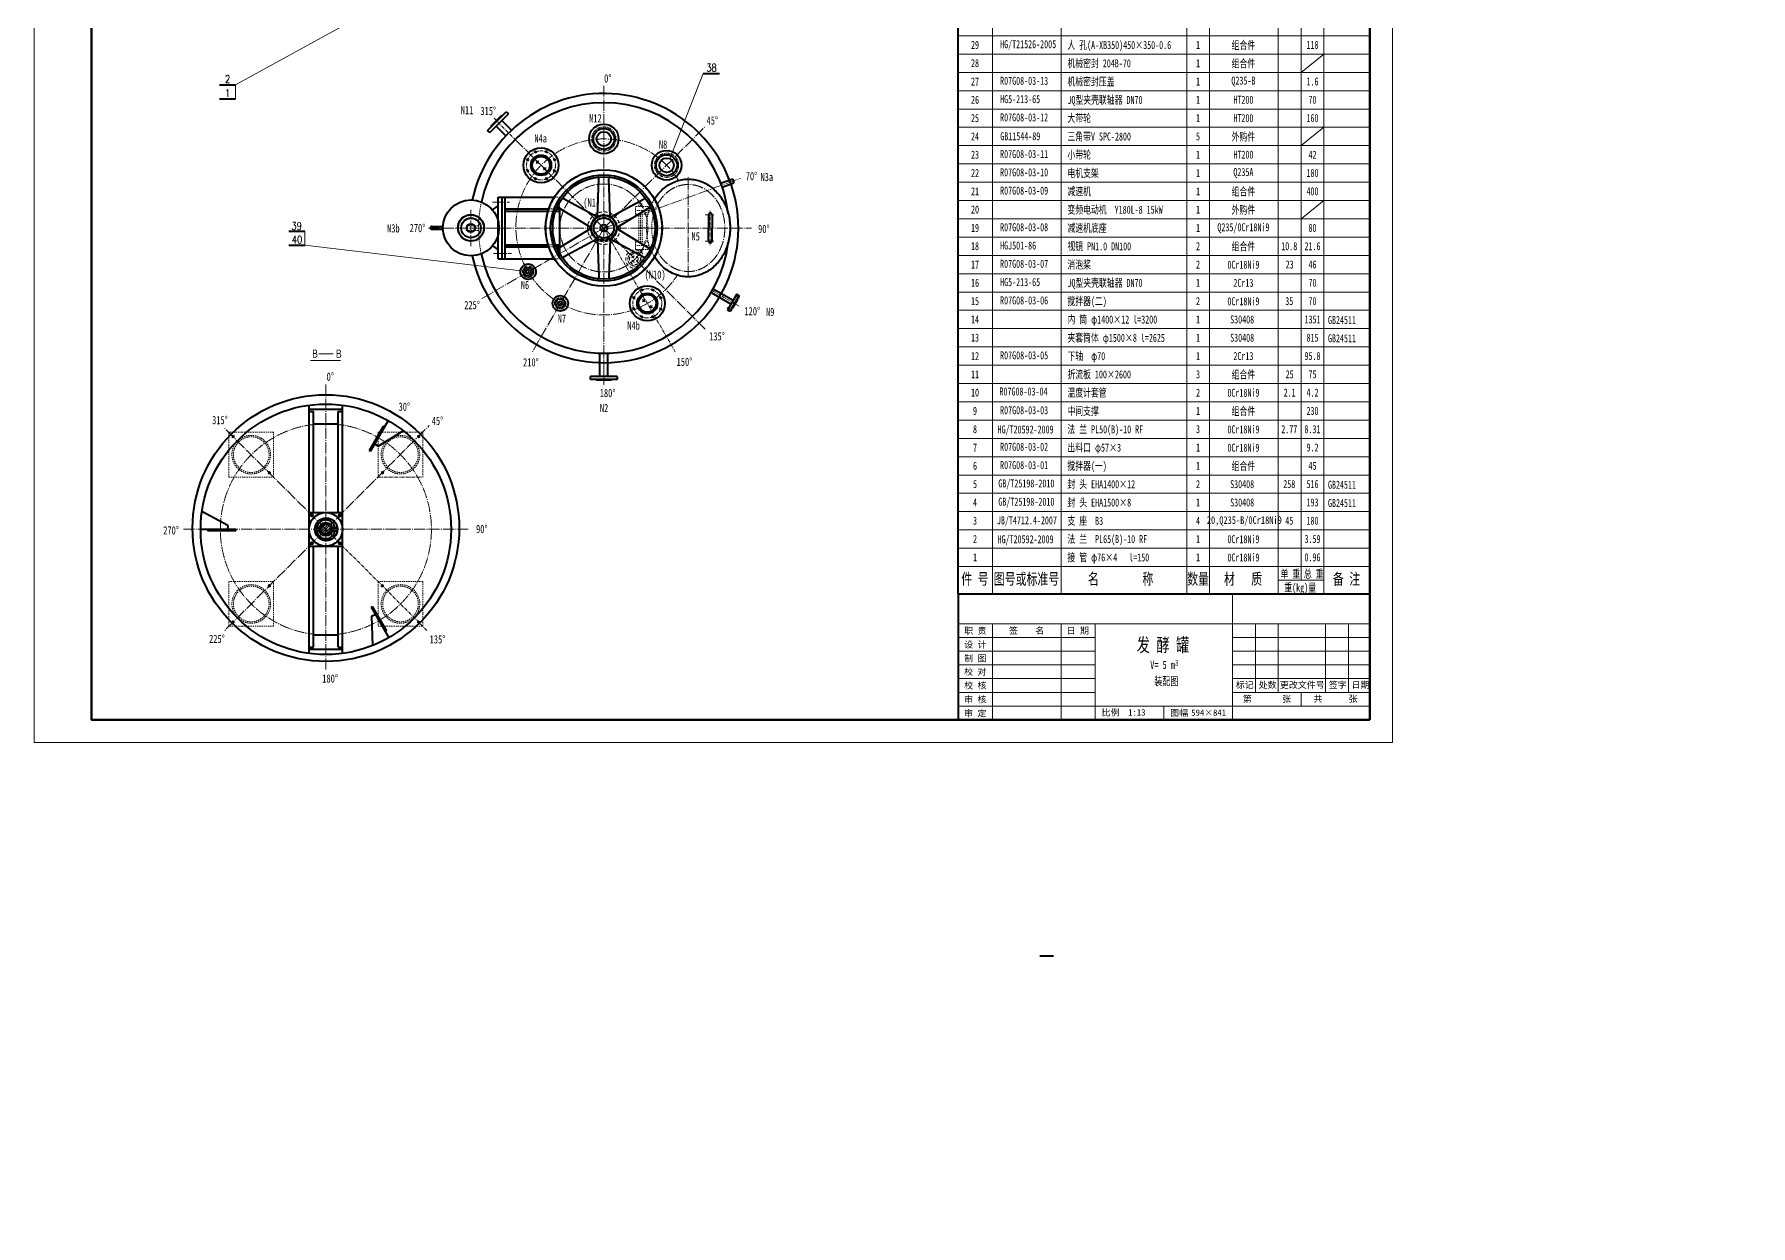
# Model space of a CAD drawing. Extents: x -6180 to 3578, y -1551 to 12127.
# Drawn here: x -6180 to 3578, y -1551 to 5219 of the extents above; entities that cross this region are included whole.
import ezdxf
from ezdxf.enums import TextEntityAlignment as Align

# ---------------------------------------------------------------- set-up
doc = ezdxf.new("R2010")
doc.units = 0
doc.header["$LTSCALE"] = 25
doc.header["$PDMODE"] = 1
for name, pattern in [('XX-L', [1.25, 0.75, -0.5]), ('XX-S', [0.5, 0.3, -0.2]), ('ZXX-L', [3.28, 2.5, -0.3, 0.18, -0.3]), ('ZXX-S', [1.27, 0.75, -0.2, 0.12, -0.2])]:
    doc.linetypes.add(name, pattern=pattern)
for name, color, linetype, lineweight in [('A 粗实线', 1, 'CONTINUOUS', 40), ('B 细实线', 7, 'CONTINUOUS', 18), ('C 文 字', 2, 'CONTINUOUS', 20), ('D 短中心线', 3, 'ZXX-S', 18), ('E 长中心线', 3, 'ZXX-L', 18), ('F 短虚线', 6, 'XX-S', 20), ('G 长虚线', 6, 'XX-L', 20), ('J 标注尺寸', 2, 'CONTINUOUS', 18)]:
    doc.layers.add(name, color=color, linetype=linetype, lineweight=lineweight)
doc.styles.add('HZTXT', font='SIMFANG.TTF', dxfattribs={"width": 0.75})
doc.styles.add('ROMANC', font='romanc', dxfattribs={"width": 0.7, "height": 6})
doc.styles.add('标题中文', font='SIMFANG.TTF', dxfattribs={"width": 0.7})

msp = doc.modelspace()

# ---------------------------------------------------------------- hatches: boundary and pattern name
at = {"layer": 'B 细实线'}
h = msp.add_hatch(dxfattribs=at)
h.set_pattern_fill('ANSI31', color=256, scale=3.181818, style=0)
h.set_pattern_definition([(45, (19802.23, 1186.034), (-7.1433856, 7.1433856), [])])
h.paths.add_polyline_path([(-4522.7, 2406.1), (-4522.7, 2436.3, 0.414214), (-4552.9, 2406.1)])
h.paths.add_polyline_path([(-4522.7, 2436.3), (-4522.7, 2406.1), (-4492.4, 2406.1, 0.414214)])
h.paths.add_polyline_path([(-4522.7, 2406.1), (-4522.7, 2375.8, 0.414214), (-4492.4, 2406.1)])
h.paths.add_polyline_path([(-4522.7, 2375.8), (-4522.7, 2406.1), (-4552.9, 2406.1, 0.414214)])

# ---------------------------------------------------------------- linework, layer by layer
at = {"layer": 'A 粗实线'}
for p, q in [((-928.1, 2038.6), (-928.1, 6354.6)), ((-2377, 4996.9), (-2284.9, 4996.9)), ((-5128.2, 4932.9), (-5036.2, 4932.9)), ((-5128.2, 4852.3), (-5036.2, 4852.3)), ((-3603.8, 4673.1), (-3497.7, 4779.2)), ((-3591.1, 4660.4), (-3485, 4766.5)), ((-3584, 4697.2), (-3521.8, 4759.4)), ((-3581.9, 4695.1), (-3584, 4697.2)), ((-3553.9, 4697.5), (-3497.3, 4640.9)), ((-3522.1, 4729.4), (-3465.7, 4672.9)), ((-3521.8, 4759.4), (-3519.6, 4757.3)), ((-3521.8, 4759.4), (-3521.8, 4759.4)), ((-3497.7, 4779.2), (-3485, 4766.5)), ((-3591.1, 4660.4), (-3603.8, 4673.1)), ((-3375.5, 4506.3), (-3382.9, 4509.3)), ((-3375.5, 4506.3), (-3378.5, 4498.9)), ((-3375.5, 4506.3), (-3372.4, 4513.6)), ((-3375.5, 4506.3), (-3368.1, 4503.2)), ((-3330.8, 4550.9), (-3338.2, 4547.9)), ((-3330.8, 4550.9), (-3333.9, 4558.3)), ((-3330.8, 4550.9), (-3323.5, 4554)), ((-3330.8, 4550.9), (-3327.8, 4543.5)), ((-3267.7, 4550.9), (-3275.1, 4554)), ((-3267.7, 4550.9), (-3270.7, 4543.5)), ((-3267.7, 4550.9), (-3264.6, 4558.3)), ((-3267.7, 4550.9), (-3260.3, 4547.9)), ((-3223, 4506.3), (-3230.4, 4503.2)), ((-3223, 4506.3), (-3226.1, 4513.6)), ((-3223, 4506.3), (-3215.7, 4509.3)), ((-3223, 4506.3), (-3220, 4498.9)), ((-3375.5, 4443.1), (-3382.9, 4440.1)), ((-3375.5, 4443.1), (-3378.5, 4450.5)), ((-3375.5, 4443.1), (-3368.1, 4446.2)), ((-3375.5, 4443.1), (-3372.4, 4435.7)), ((-3330.8, 4398.5), (-3338.2, 4401.5)), ((-3330.8, 4398.5), (-3333.9, 4391.1)), ((-3330.8, 4398.5), (-3327.8, 4405.8)), ((-3330.8, 4398.5), (-3323.5, 4395.4)), ((-3267.7, 4398.5), (-3275.1, 4395.4)), ((-3267.7, 4398.5), (-3270.7, 4405.8)), ((-3267.7, 4398.5), (-3260.3, 4401.5)), ((-3267.7, 4398.5), (-3264.6, 4391.1)), ((-3223, 4443.1), (-3230.4, 4446.2)), ((-3223, 4443.1), (-3226.1, 4435.7)), ((-3223, 4443.1), (-3220, 4450.5)), ((-3223, 4443.1), (-3215.7, 4440.1)), ((-2977.9, 4184), (-2971.2, 4400.6)), ((-2906.7, 4184), (-2913.4, 4400.6)), ((-2277.6, 4373.7), (-2211.5, 4397.8)), ((-2211.5, 4397.8), (-2202.9, 4374.3)), ((-3543.7, 3944), (-3543.7, 4294)), ((-3543.7, 4294), (-3221.5, 4294)), ((-3519.5, 3944), (-3519.5, 4294)), ((-3503.6, 3944), (-3503.6, 4294)), ((-2269.1, 4350.2), (-2202.9, 4374.3)), ((-3575.3, 4220.7), (-3543.7, 4243.5)), ((-3503.6, 4227.2), (-3253.4, 4227.2)), ((-3503.6, 4214.5), (-3257.5, 4214.5)), ((-3215.6, 4214.5), (-3193.9, 4214.5)), ((-3210.9, 4227.2), (-3193.9, 4227.2)), ((-3016.8, 4120.4), (-3201.1, 4234.5)), ((-3193.9, 4232.5), (-3193.9, 3976.1)), ((-2981.3, 4182), (-3172.2, 4284.5)), ((-2903.3, 4182), (-2712.4, 4284.5)), ((-2867.8, 4120.4), (-2683.5, 4234.5)), ((-4733.4, 4100.6), (-4641.3, 4100.6)), ((-3919.1, 4126.6), (-3856.6, 4126.6)), ((-3919.1, 4111.4), (-3856.6, 4111.4)), ((-3016.8, 4116.5), (-3201.1, 4002.4)), ((-2867.8, 4116.5), (-2683.5, 4002.4)), ((-2347.3, 4193.5), (-2347.3, 4118.5)), ((-2347.3, 4043.5), (-2347.3, 4118.5)), ((-2327.3, 4193.5), (-2327.3, 4118.5)), ((-2327.3, 4043.5), (-2327.3, 4118.5)), ((-4733.4, 4020.1), (-4641.3, 4020.1)), ((-3575.3, 4017.3), (-3543.7, 3994.5)), ((-3503.6, 4023.5), (-3257.1, 4023.5)), ((-3503.6, 4010.8), (-3253.1, 4010.8)), ((-3215.9, 4023.5), (-3193.9, 4023.5)), ((-3210.7, 4010.8), (-3193.9, 4010.8)), ((-2981.3, 4054.9), (-3172.2, 3952.4)), ((-2977.9, 4053), (-2971.2, 3836.4)), ((-2906.7, 4053), (-2913.4, 3836.4)), ((-2903.3, 4054.9), (-2712.4, 3952.4)), ((-3543.7, 3944), (-3221.5, 3944)), ((-2771.5, 3721.5), (-2778.8, 3724.5)), ((-2771.5, 3721.5), (-2774.5, 3714.1)), ((-2771.5, 3721.5), (-2768.4, 3728.8)), ((-2771.5, 3721.5), (-2764.1, 3718.4)), ((-2726.8, 3766.1), (-2734.2, 3763)), ((-2726.8, 3766.1), (-2729.9, 3773.5)), ((-2726.8, 3766.1), (-2719.4, 3769.2)), ((-2726.8, 3766.1), (-2723.8, 3758.7)), ((-2663.7, 3766.1), (-2671.1, 3769.2)), ((-2663.7, 3766.1), (-2666.7, 3758.7)), ((-2663.7, 3766.1), (-2660.6, 3773.5)), ((-2663.7, 3766.1), (-2656.3, 3763)), ((-2619, 3721.5), (-2626.4, 3718.4)), ((-2619, 3721.5), (-2622.1, 3728.8)), ((-2619, 3721.5), (-2611.6, 3724.5)), ((-2619, 3721.5), (-2616, 3714.1)), ((-2332.7, 3751.7), (-2219.2, 3686.1)), ((-2320.2, 3773.3), (-2206.7, 3707.8)), ((-2186.7, 3742.4), (-2239.2, 3651.5)), ((-2172.9, 3734.4), (-2225.4, 3643.5)), ((-2182, 3712.6), (-2211, 3662.4)), ((-2186.7, 3742.4), (-2172.9, 3734.4)), ((-2184.6, 3714.1), (-2182, 3712.6)), ((-2771.5, 3658.3), (-2778.8, 3655.3)), ((-2771.5, 3658.3), (-2774.5, 3665.7)), ((-2771.5, 3658.3), (-2764.1, 3661.4)), ((-2771.5, 3658.3), (-2768.4, 3650.9)), ((-2726.8, 3613.7), (-2734.2, 3616.7)), ((-2726.8, 3613.7), (-2729.9, 3606.3)), ((-2726.8, 3613.7), (-2723.8, 3621)), ((-2726.8, 3613.7), (-2719.4, 3610.6)), ((-2663.7, 3613.7), (-2671.1, 3610.6)), ((-2663.7, 3613.7), (-2666.7, 3621)), ((-2663.7, 3613.7), (-2656.3, 3616.7)), ((-2663.7, 3613.7), (-2660.6, 3606.3)), ((-2619, 3658.3), (-2626.4, 3661.4)), ((-2619, 3658.3), (-2622.1, 3650.9)), ((-2619, 3658.3), (-2616, 3665.7)), ((-2619, 3658.3), (-2611.6, 3655.3)), ((-2225.4, 3643.5), (-2239.2, 3651.5)), ((-2211, 3662.4), (-2213.6, 3663.9)), ((-2964.8, 3275.3), (-2964.8, 3406.7)), ((-2919.8, 3275.3), (-2919.8, 3406.7)), ((-2867.3, 3275.3), (-3017.3, 3275.3)), ((-3017.3, 3257.3), (-3017.3, 3275.3)), ((-2867.3, 3257.3), (-3017.3, 3257.3)), ((-2986.3, 3254.3), (-2986.3, 3257.3)), ((-2898.3, 3254.3), (-2986.3, 3254.3)), ((-2986.3, 3254.3), (-2986.3, 3254.3)), ((-2898.3, 3257.3), (-2898.3, 3254.3)), ((-2867.3, 3275.3), (-2867.3, 3257.3)), ((-4618.1, 1701.2), (-4618.1, 3112.4)), ((-4618.1, 3088.1), (-4427.2, 3088.1)), ((-4618.1, 3076.2), (-4592.7, 3076.2)), ((-4592.7, 2501.5), (-4592.7, 3076.2)), ((-4452.7, 3076.2), (-4427.2, 3076.2)), ((-4452.7, 2501.5), (-4452.7, 3076.2)), ((-4427.2, 1701.2), (-4427.2, 3112.4)), ((-4592.7, 3005.3), (-4452.7, 3005.3)), ((-4275.3, 2853.2), (-4195.1, 2992)), ((-4268.1, 2849.6), (-4167.8, 3023.3)), ((-4225.2, 2878.1), (-4082.7, 2965.8)), ((-4188, 2988.4), (-4195.1, 2992)), ((-4268.1, 2849.6), (-4275.3, 2853.2)), ((-4225.2, 2878.1), (-4244.3, 2890.8)), ((-5080.3, 2427.4), (-5227.5, 2506.9)), ((-4618.1, 2501.5), (-4427.2, 2501.5)), ((-5034.1, 2404.5), (-5234.7, 2404.5)), ((-5194.3, 2404.2), (-5193.9, 2396.2)), ((-5033.7, 2396.5), (-5193.9, 2396.5)), ((-5080.3, 2427.4), (-5081.7, 2404.5)), ((-5033.7, 2396.5), (-5034.1, 2404.5)), ((-4584.2, 2415.6), (-4559.2, 2415.6)), ((-4584.2, 2396.5), (-4559.2, 2396.5)), ((-4486.1, 2415.6), (-4457.2, 2415.6)), ((-4486.1, 2396.5), (-4457.2, 2396.5)), ((-4618.1, 2310.6), (-4427.2, 2310.6)), ((-4592.7, 1735.5), (-4592.7, 2310.6)), ((-4452.7, 1735.5), (-4452.7, 2310.6)), ((-4258.9, 1968), (-4265.6, 1963.6)), ((-4265.6, 1963.6), (-4165.4, 1789.9)), ((-4258.9, 1968), (-4178.8, 1829.2)), ((-928.1, 2038.6), (1411.9, 2038.6)), ((-4262.4, 1912.2), (-4241.9, 1922.4)), ((-4262.4, 1912.2), (-4257.7, 1744.9)), ((-4592.7, 1806.8), (-4452.7, 1806.8)), ((-4185.5, 1824.5), (-4178.8, 1828.9)), ((-4618.1, 1735.5), (-4592.7, 1735.5)), ((-4618.1, 1724), (-4427.2, 1724)), ((-4452.7, 1735.5), (-4427.2, 1735.5)), ((-464.2, -18.4), (-386, -18.4))]:
    msp.add_line(p, q, dxfattribs=at)
at = {"layer": 'A 粗实线', "color": 1}
msp.add_line((-928.1, 2038.6), (-928.1, 1323.6), dxfattribs=at)
at = {"layer": 'A 粗实线', "color": 5, "lineweight": 60}
msp.add_lwpolyline([(1411.9, 1323.6), (1411.9, 11996.6), (-5855.1, 11996.6), (-5855.1, 1323.6)], close=True, dxfattribs=at)
at = {"layer": 'A 粗实线'}
for centre, radius in [((-2942.3, 4624.6), 84), ((-2942.3, 4624.6), 59.6), ((-2942.3, 4624.6), 41.2), ((-3299.3, 4474.7), 100), ((-3299.3, 4474.7), 58), ((-3299.3, 4474.7), 50), ((-2585.6, 4475), 84), ((-2585.6, 4475), 59.6), ((-2585.6, 4475), 41.2), ((-2942.3, 4118.5), 331), ((-2942.3, 4118.5), 302.3), ((-2942.3, 4118.5), 290.9), ((-3697.7, 4119), 159.1), ((-3697.7, 4119), 74.8), ((-3697.7, 4119), 55.9), ((-3697.7, 4119), 23.9), ((-2942.3, 4118.5), 71.6), ((-2942.3, 4118.5), 57.3), ((-2942.3, 4118.5), 19.8), ((-3372.6, 3870), 43.9), ((-3372.6, 3870), 24.8), ((-3372.6, 3870), 12.2), ((-3189.9, 3690.2), 43.9), ((-3189.9, 3690.2), 24.8), ((-2695.2, 3689.9), 100), ((-2695.2, 3689.9), 58), ((-2695.2, 3689.9), 50), ((-3189.9, 3690.2), 12.2), ((-4522.7, 2412.9), 758), ((-4522.5, 2406.1), 711.8), ((-4522.7, 2406.1), 95.5), ((-4602.2, 2485.6), 5.73), ((-4520.7, 2406.1), 64.2), ((-4522.7, 2406.1), 37.8), ((-4443.1, 2485.6), 5.73), ((-4522.7, 2406.1), 30.2), ((-4602.2, 2326.5), 5.73), ((-4443.1, 2326.5), 5.73)]:
    msp.add_circle(centre, radius, dxfattribs=at)
for centre, radius, start, end in [((-2942.1, 4117.7), 764.8, 191.89666, 167.91208), ((-2942.3, 4118.5), 712, 90, 167.98041), ((-2942.3, 4118.5), 712, 6.66841, 90), ((-2976.9, 4401.5), 6.37, 358.23574, 97.11618), ((-2906.4, 4401.5), 6.37, 82.88382, 181.76426), ((-3167.1, 4290.2), 6.37, 142.88382, 241.76426), ((-2715.4, 4290.2), 6.37, 298.23574, 37.11618), ((-3202.4, 4229.1), 6.37, 58.23574, 157.11618), ((-2680.2, 4229.1), 6.37, 22.88382, 121.76426), ((-2337.3, 4193.5), 10, 0, 180), ((-3920.8, 4119), 7.81, 77.90524, 282.09476), ((-3020.2, 4121.9), 6.37, 301.76426, 357.46523), ((-3020.2, 4115), 6.37, 2.53477, 58.23574), ((-2978.2, 4187.6), 6.37, 241.76426, 297.46523), ((-2984.2, 4184.2), 6.37, 302.53477, 358.23574), ((-2906.4, 4187.6), 6.37, 242.53477, 298.23574), ((-2900.4, 4184.2), 6.37, 181.76426, 237.46523), ((-2864.4, 4121.9), 6.37, 182.53477, 238.23574), ((-2864.4, 4115), 6.37, 121.76426, 177.46523), ((-2942.3, 4118.5), 712, 191.93989, 353.33164), ((-3202.4, 4007.8), 6.37, 202.88382, 301.76426), ((-2978.2, 4049.3), 6.37, 62.53477, 118.23574), ((-2984.2, 4052.8), 6.37, 1.76426, 57.46523), ((-2906.4, 4049.3), 6.37, 61.76426, 117.46523), ((-2900.4, 4052.8), 6.37, 122.53477, 178.23574), ((-2337.3, 4043.5), 10, 180, 0), ((-3167.1, 3946.8), 6.37, 118.23574, 217.11618), ((-2715.4, 3946.8), 6.37, 322.88382, 61.76426), ((-2977.5, 3836.2), 6.37, 262.88382, 1.76426), ((-2907.1, 3836.2), 6.37, 178.23574, 277.11618), ((-4522.7, 2406.1), 52.9, 10.39604, 169.60396), ((-4522.7, 2406.1), 52.9, 190.39604, 349.60396)]:
    msp.add_arc(centre, radius, start, end, dxfattribs=at)
msp.add_open_spline([(-2654.6, 4282.2), (-2654.3, 4282.7), (-2654, 4283.2), (-2646.8, 4294.5), (-2639.2, 4304.8), (-2622.9, 4323.9), (-2614.1, 4332.8), (-2595.5, 4349), (-2585.6, 4356.4), (-2565, 4369.3), (-2554.2, 4374.9), (-2532, 4384.2), (-2520.6, 4387.9), (-2497.3, 4393.3), (-2485.5, 4395), (-2469.9, 4395.9), (-2466.1, 4396), (-2462.3, 4396), (-2454.6, 4396), (-2446.8, 4395.5), (-2427.3, 4393.3), (-2415.6, 4390.9), (-2392.6, 4384.2), (-2381.4, 4379.8), (-2359.7, 4369.3), (-2349.2, 4363.1), (-2329.1, 4349), (-2319.6, 4341.1), (-2301.7, 4323.8), (-2293.3, 4314.5), (-2277.9, 4294.5), (-2270.8, 4283.8), (-2258, 4261.6), (-2252.3, 4249.9), (-2242.5, 4225.8), (-2238.3, 4213.3), (-2231.6, 4187.9), (-2229, 4174.9), (-2225.5, 4148.6), (-2224.5, 4135.3), (-2224.2, 4108.7), (-2224.9, 4095.4), (-2227.9, 4069.1), (-2230.1, 4056), (-2236.3, 4030.4), (-2240.2, 4017.8), (-2249.5, 3993.4), (-2254.9, 3981.6), (-2267.2, 3958.9), (-2274, 3948.1), (-2289, 3927.7), (-2297.2, 3918.1), (-2314.7, 3900.3), (-2324, 3892.1), (-2343.7, 3877.4), (-2354, 3870.9), (-2375.5, 3859.7), (-2386.6, 3855), (-2409.3, 3847.6), (-2421, 3844.8), (-2444.5, 3841.4), (-2456.4, 3840.7), (-2480.2, 3841.4), (-2492, 3842.8), (-2515.4, 3847.6), (-2526.9, 3851), (-2549.3, 3859.7), (-2560.1, 3865.1), (-2581, 3877.5), (-2591.1, 3884.6), (-2610.1, 3900.3), (-2619, 3909), (-2635.7, 3927.7), (-2643.4, 3937.8), (-2651.9, 3950.5), (-2653.3, 3952.6), (-2654.6, 3954.8)], degree=3, knots=[5.352289, 5.352289, 5.352289, 5.352289, 5.359381, 5.359381, 5.505597, 5.505597, 5.651813, 5.651813, 5.79803, 5.79803, 5.944246, 5.944246, 6.090462, 6.090462, 6.236678, 6.236678, 6.283185, 6.283185, 6.283185, 6.37878, 6.37878, 6.524996, 6.524996, 6.671212, 6.671212, 6.817429, 6.817429, 6.963645, 6.963645, 7.109861, 7.109861, 7.256077, 7.256077, 7.402294, 7.402294, 7.54851, 7.54851, 7.694726, 7.694726, 7.840943, 7.840943, 7.987159, 7.987159, 8.133375, 8.133375, 8.279591, 8.279591, 8.425808, 8.425808, 8.572024, 8.572024, 8.71824, 8.71824, 8.864457, 8.864457, 9.010673, 9.010673, 9.156889, 9.156889, 9.303105, 9.303105, 9.449322, 9.449322, 9.595538, 9.595538, 9.741754, 9.741754, 9.887971, 9.887971, 10.034187, 10.034187, 10.180403, 10.180403, 10.326619, 10.326619, 10.355675, 10.355675, 10.355675, 10.355675], dxfattribs=at)
at = {"layer": 'B 细实线'}
for p, q in [((-733.1, 2038.6), (-733.1, 6354.6)), ((-343.1, 2038.6), (-343.1, 6354.6)), ((371.9, 2038.6), (371.9, 6354.6)), ((501.9, 2038.6), (501.9, 6354.6)), ((891.9, 2038.6), (891.9, 6354.6)), ((1021.9, 2116.6), (1021.9, 6354.6)), ((1151.9, 2038.6), (1151.9, 6354.6)), ((-3397.8, 5831.6), (-5036.2, 4932.9)), ((-928.1, 5210.6), (1411.9, 5210.6)), ((-928.1, 5106.6), (1411.9, 5106.6)), ((-2567.6, 4512.1), (-2377, 4996.9)), ((-928.1, 5002.6), (1411.9, 5002.6)), ((-5036.2, 4852.3), (-5036.2, 4932.9)), ((-928.1, 4898.6), (1411.9, 4898.6)), ((-928.1, 4794.6), (1411.9, 4794.6)), ((-928.1, 4690.6), (1411.9, 4690.6)), ((-928.1, 4586.6), (1411.9, 4586.6)), ((-3320, 4500.2), (-3327.3, 4492.9)), ((-3311.6, 4499.8), (-3326.8, 4484.5)), ((-3311.1, 4491.3), (-3318.4, 4484.1)), ((-3279.1, 4463), (-3286.4, 4455.7)), ((-3270.7, 4462.6), (-3285.9, 4447.3)), ((-3270.2, 4454.1), (-3277.5, 4446.9)), ((-928.1, 4482.6), (1411.9, 4482.6)), ((-928.1, 4378.6), (1411.9, 4378.6)), ((-928.1, 4274.6), (1411.9, 4274.6)), ((-4641.3, 4020.1), (-4641.3, 4100.6)), ((-928.1, 4170.6), (1411.9, 4170.6)), ((-3397.3, 3872.6), (-4641.3, 4020.1)), ((-928.1, 4066.6), (1411.9, 4066.6)), ((-928.1, 3962.6), (1411.9, 3962.6)), ((-928.1, 3858.6), (1411.9, 3858.6)), ((-2716, 3715.4), (-2723.3, 3708.1)), ((-2707.6, 3714.9), (-2722.8, 3699.7)), ((-928.1, 3754.6), (1411.9, 3754.6)), ((-2707.1, 3706.5), (-2714.4, 3699.2)), ((-2675.1, 3678.2), (-2682.4, 3670.9)), ((-2666.7, 3677.8), (-2681.9, 3662.5)), ((-2666.2, 3669.3), (-2673.5, 3662.1)), ((-928.1, 3650.6), (1411.9, 3650.6)), ((-928.1, 3546.6), (1411.9, 3546.6)), ((-928.1, 3442.6), (1411.9, 3442.6)), ((-4609.8, 3365.7), (-4439.4, 3365.7)), ((-4562.2, 3402.6), (-4480.3, 3402.6)), ((-928.1, 3338.6), (1411.9, 3338.6)), ((-928.1, 3234.6), (1411.9, 3234.6)), ((-928.1, 3130.6), (1411.9, 3130.6)), ((-928.1, 3026.6), (1411.9, 3026.6)), ((-928.1, 2922.6), (1411.9, 2922.6)), ((-928.1, 2818.6), (1411.9, 2818.6)), ((-928.1, 2714.6), (1411.9, 2714.6)), ((-928.1, 2610.6), (1411.9, 2610.6)), ((-928.1, 2506.6), (1411.9, 2506.6)), ((-928.1, 2402.6), (1411.9, 2402.6)), ((-928.1, 2298.6), (1411.9, 2298.6)), ((-928.1, 2194.6), (1411.9, 2194.6)), ((891.9, 2116.6), (1151.9, 2116.6)), ((631.9, 2038.6), (631.9, 1323.6)), ((-928.1, 1869.6), (1411.9, 1869.6)), ((-733.1, 1869.6), (-733.1, 1323.6)), ((-343.1, 1869.6), (-343.1, 1323.6)), ((-148.1, 1869.6), (-148.1, 1323.6)), ((761.9, 1869.6), (761.9, 1479.6)), ((891.9, 1869.6), (891.9, 1479.6)), ((1160.3, 1869.6), (1160.3, 1479.6)), ((1290.3, 1869.6), (1290.3, 1479.6)), ((-928.1, 1791.6), (-148.1, 1791.6)), ((631.9, 1791.6), (1411.9, 1791.6)), ((-928.1, 1713.6), (-148.1, 1713.6)), ((631.9, 1713.6), (1411.9, 1713.6)), ((-928.1, 1635.6), (-148.1, 1635.6)), ((631.9, 1635.6), (1411.9, 1635.6)), ((-928.1, 1557.6), (-148.1, 1557.6)), ((-928.1, 1479.6), (-148.1, 1479.6)), ((631.9, 1557.6), (1411.9, 1557.6)), ((631.9, 1479.6), (1411.9, 1479.6)), ((1021.9, 1401.6), (1021.9, 1479.6)), ((-928.1, 1401.6), (1411.9, 1401.6)), ((241.9, 1401.6), (241.9, 1323.6))]:
    msp.add_line(p, q, dxfattribs=at)
msp.add_lwpolyline([(1541.9, 1193.6), (1541.9, 12126.6), (-6180.1, 12126.6), (-6180.1, 1193.6)], close=True, dxfattribs=at)
at = {"layer": 'B 细实线', "color": 0, "linetype": 'ByBlock'}
for p in [(597.7, 121.3), (597.7, 109.6), (624.5, 103.9), (588.1, 87.5), (599.7, 87.5), (3573.1, -1551.3), (3574.3, -1547.1), (3574.3, -1548.5), (3574.5, -1551.3), (3577.6, -1549.2)]:
    msp.add_point(p, dxfattribs=at)
at = {"layer": 'D 短中心线'}
for p, q in [((-3566.6, 4742.1), (-3445.4, 4620.8)), ((-2337.3, 4215.6), (-2337.3, 4020.8)), ((-2942.4, 4117.7), (-2532.7, 3408.6)), ((-2366.6, 4193.5), (-2312.9, 4193.5)), ((-2366.6, 4043.5), (-2312.9, 4043.5)), ((-2173.5, 3674.2), (-2326.6, 3762.5)), ((-2171.8, 3720.3), (-2199.5, 3736.3)), ((-2212.6, 3649.7), (-2240.3, 3665.7)), ((-2942.3, 3257.3), (-2942.3, 3406.3)), ((-4225.5, 2703.2), (-3971.3, 2703.2)), ((-4522.7, 2406.1), (-3947.1, 1830.5))]:
    msp.add_line(p, q, dxfattribs=at)
for centre, radius in [((-2942.3, 4624.6), 68.7), ((-3299.3, 4474.7), 82.5), ((-2585.6, 4475), 68.7), ((-3697.7, 4119), 71.3), ((-2942.3, 4117.7), 76.8), ((-2765.5, 3941.7), 39.8), ((-3372.6, 3870), 32.5), ((-3189.9, 3690.2), 32.5), ((-2695.2, 3689.9), 82.5)]:
    msp.add_circle(centre, radius, dxfattribs=at)
at = {"layer": 'E 长中心线'}
for p, q in [((-2942.3, 3226.2), (-2942.3, 4925.7)), ((-2942.8, 4117.7), (-2369.7, 4690.8)), ((-3446.1, 4621.6), (-2942.3, 4117.7)), ((-2942.2, 4117.7), (-2164.9, 4400.6)), ((-2462.3, 3841), (-2462.3, 4408.9)), ((-3697.7, 4016), (-3697.7, 4222.5)), ((-3574.7, 4264.4), (-3478.6, 4264.4)), ((-3939.2, 4117.7), (-2102.2, 4117.7)), ((-2942.3, 4117.7), (-3640.4, 3714.7)), ((-2942.2, 4117.9), (-3351.4, 3409.2)), ((-2365.7, 3543.2), (-2942.1, 4117.7)), ((-3569.2, 3973.6), (-3466.5, 3973.6)), ((-4522.5, 1609.1), (-4522.5, 3228.5)), ((-4522.7, 2406.1), (-5098.9, 2980.2)), ((-5041.5, 2932.9), (-5057.6, 2932.9)), ((-5050, 2925.5), (-5050, 2941.3)), ((-4522.7, 2406.1), (-3935.4, 2995.4)), ((-4003.3, 2933.4), (-3987.5, 2933.4)), ((-3995.8, 2924.9), (-3995.8, 2941)), ((-4843.9, 2719.6), (-4843.9, 2735.4)), ((-4201.7, 2718.9), (-4201.7, 2734.9)), ((-4835.5, 2727.1), (-4851.5, 2727.1)), ((-4209.1, 2727.3), (-4193.3, 2727.3)), ((-4613.3, 2485.6), (-4592.5, 2485.6)), ((-4602.2, 2475.7), (-4602.2, 2496.6)), ((-4451.3, 2485.6), (-4434.1, 2485.6)), ((-4443.1, 2473.5), (-4443.1, 2497.9)), ((-5332.2, 2406.1), (-3713.2, 2406.1)), ((-4522.7, 2406.1), (-5098, 1830.7)), ((-4573.7, 2418.9), (-4573.7, 2390.7)), ((-4471.7, 2418.9), (-4471.7, 2390.7)), ((-4611.1, 2326.5), (-4592.4, 2326.5)), ((-4602.2, 2317.6), (-4602.2, 2335.7)), ((-4452.6, 2326.5), (-4433.3, 2326.5)), ((-4443.1, 2317.5), (-4443.1, 2337.1)), ((-4836.2, 2084.8), (-4852, 2084.8)), ((-4843.7, 2093.2), (-4843.7, 2077.2)), ((-4209.8, 2085.1), (-4193.8, 2085.1)), ((-4201.4, 2092.5), (-4201.4, 2076.7)), ((-5042.1, 1878.7), (-5057.9, 1878.7)), ((-5049.6, 1887.2), (-5049.6, 1871.2)), ((-4003.8, 1879.2), (-3987.8, 1879.2)), ((-3995.4, 1886.6), (-3995.4, 1870.9))]:
    msp.add_line(p, q, dxfattribs=at)
for centre, radius in [((-2942.3, 4118.5), 327.9), ((-2942.3, 4118.5), 250), ((-4522.5, 2405.9), 600)]:
    msp.add_circle(centre, radius, dxfattribs=at)
msp.add_arc((-2942.3, 4124.6), 500, 31.84862, 326.75394, dxfattribs=at)
at = {"layer": 'E 长中心线', "extrusion": (0, 0, -1)}
msp.add_ellipse((-2462.3, 4118.5), major_axis=(0, 247.5), ratio=0.840404, start_param=5.272544, end_param=10.43542, dxfattribs=at)
at = {"layer": 'F 短虚线'}
for p, q in [((-3221.5, 4294), (-3193.9, 4294)), ((-3193.9, 4294), (-3193.9, 4232.9)), ((-3257.5, 4214.5), (-3215.6, 4214.5)), ((-3253.4, 4227.2), (-3210.9, 4227.2)), ((-2675.2, 4240.5), (-2762.3, 4240.5)), ((-2762.3, 4196.5), (-2762.3, 4240.5)), ((-2685.1, 4218.5), (-2762.3, 4218.5)), ((-2692.8, 4196.5), (-2762.3, 4196.5)), ((-2724.3, 4256), (-2744.3, 4256)), ((-2744.3, 4240.5), (-2744.3, 4256)), ((-2744.3, 4118.5), (-2744.3, 4196.5)), ((-2734.3, 4240.5), (-2734.3, 4265.7)), ((-2734.3, 4118.5), (-2734.3, 4196.5)), ((-2724.3, 4240.5), (-2724.3, 4256)), ((-2724.3, 4118.5), (-2724.3, 4196.5)), ((-3654.2, 4129.8), (-3724.6, 4129.8)), ((-3724.6, 4104.8), (-3724.6, 4129.8)), ((-3654.2, 4104.8), (-3724.6, 4104.8)), ((-2744.3, 4118.5), (-2744.3, 4040.5)), ((-2742.4, 4118.5), (-2691.4, 4118.5)), ((-2734.3, 4118.5), (-2734.3, 4040.5)), ((-2724.3, 4118.5), (-2724.3, 4040.5)), ((-3257.1, 4023.5), (-3215.9, 4023.5)), ((-3253.1, 4010.8), (-3210.7, 4010.8)), ((-2692.8, 4040.5), (-2762.3, 4040.5)), ((-2762.3, 4040.5), (-2762.3, 3996.5)), ((-2685.1, 4018.5), (-2762.3, 4018.5)), ((-3221.5, 3944), (-3193.9, 3944)), ((-3193.9, 3976.1), (-3193.9, 3944)), ((-2675.2, 3996.5), (-2762.3, 3996.5)), ((-2744.3, 3996.5), (-2744.3, 3981)), ((-2724.3, 3981), (-2744.3, 3981)), ((-2734.3, 3996.5), (-2734.3, 3971.2)), ((-2724.3, 3996.5), (-2724.3, 3981)), ((-5001.2, 2957.4), (-5074, 2957.4)), ((-5074, 2884.6), (-5074, 2957.4)), ((-4819.8, 2957.4), (-5001.2, 2957.4)), ((-4819.8, 2703.2), (-4819.8, 2957.4)), ((-4225.5, 2957.4), (-4225.5, 2703.2)), ((-4044.1, 2957.4), (-4225.5, 2957.4)), ((-4044.1, 2957.4), (-3971.3, 2957.4)), ((-3971.3, 2884.6), (-3971.3, 2957.4)), ((-5074, 2884.6), (-5074, 2703.2)), ((-3971.3, 2703.2), (-3971.3, 2884.6)), ((-5074, 2703.2), (-4819.8, 2703.2)), ((-4819.8, 2108.9), (-5074, 2108.9)), ((-5074, 2108.9), (-5074, 1927.5)), ((-4819.8, 1854.7), (-4819.8, 2108.9)), ((-4225.5, 2108.9), (-4225.5, 1854.7)), ((-3971.3, 2108.9), (-4225.5, 2108.9)), ((-3971.3, 1927.5), (-3971.3, 2108.9)), ((-5074, 1927.5), (-5074, 1854.7)), ((-5001.2, 1854.7), (-5074, 1854.7)), ((-5001.2, 1854.7), (-4819.8, 1854.7)), ((-4225.5, 1854.7), (-4044.1, 1854.7)), ((-4044.1, 1854.7), (-3971.3, 1854.7)), ((-3971.3, 1927.5), (-3971.3, 1854.7))]:
    msp.add_line(p, q, dxfattribs=at)
for centre, radius in [((-5050, 2933.4), 6.89), ((-4946.9, 2830.3), 109.7), ((-4946.9, 2830.3), 101.3), ((-4098.4, 2830.3), 109.7), ((-4098.4, 2830.3), 101.3), ((-3995.4, 2933.4), 6.89), ((-4843.9, 2727.3), 6.89), ((-4201.4, 2727.3), 6.89), ((-4946.9, 1981.8), 109.7), ((-4946.9, 1981.8), 101.3), ((-4843.9, 2084.8), 6.89), ((-4201.4, 2084.8), 6.89), ((-4098.4, 1981.8), 109.7), ((-4098.4, 1981.8), 101.3), ((-5050, 1878.7), 6.89), ((-3995.4, 1878.7), 6.89)]:
    msp.add_circle(centre, radius, dxfattribs=at)
for centre, radius, start, end in [((-2942.1, 4117.7), 712.3, 167.92505, 191.88369), ((-2680.2, 4007.8), 6.37, 238.23574, 337.11618)]:
    msp.add_arc(centre, radius, start, end, dxfattribs=at)
for major_axis, ratio, start_param, end_param in [((0, -277.5), 0.857658, 4.095019, 5.342941), ((0, -247.5), 0.840404, 4.152234, 5.272544)]:
    msp.add_ellipse((-2462.3, 4118.5), major_axis=major_axis, ratio=ratio, start_param=start_param, end_param=end_param, dxfattribs=at)
at = {"layer": 'G 长虚线'}
for centre, radius in [((-2942.3, 4117.7), 92.5), ((-2942.3, 4117.7), 61), ((-2765.5, 3941.7), 52.5), ((-2765.5, 3941.7), 31.5), ((-2765.5, 3941.7), 18.1)]:
    msp.add_circle(centre, radius, dxfattribs=at)
at = {"layer": 'J 标注尺寸'}
for p, q in [((1021.9, 5002.6), (1151.9, 5106.6)), ((1021.9, 4586.6), (1151.9, 4690.6)), ((1021.9, 4170.6), (1151.9, 4274.6))]:
    msp.add_line(p, q, dxfattribs=at)

# ---------------------------------------------------------------- texts
at = {"layer": 'C 文 字', "style": 'ROMANC', "width": 0.8}
for s, height, p in [('2', 43.2, (-5081.2, 4965.3)), ('38', 43.19, (-2330, 5029.3)), ('1', 43.2, (-5081.2, 4884.7)), ('39', 43.19, (-4688.5, 4129.8)), ('40', 43.19, (-4686.3, 4052.5))]:
    msp.add_text(s, height=height, dxfattribs=at).set_placement(p, align=Align.MIDDLE)
at = {"layer": 'C 文 字', "style": 'HZTXT', "width": 0.75}
for s, p in [('0%%d', (-2919.9, 4945)), ('315%%d', (-3599.2, 4760.3)), ('45%%d', (-2325.4, 4706)), ('70%%d', (-2102.8, 4389.9)), ('270%%d', (-4002, 4094.8)), ('90%%d', (-2032.6, 4089.8)), ('225%%d', (-3691.6, 3657.1)), ('120%%d', (-2098.4, 3622.5)), ('135%%d', (-2299.1, 3479.4)), ('210%%d', (-3357.1, 3331.7)), ('150%%d', (-2484, 3334.7)), ('0%%d', (-4497.7, 3250.1)), ('30%%d', (-4076.7, 3079.5)), ('180%%d', (-2920.9, 3157.3)), ('315%%d', (-5124.8, 3003.4)), ('45%%d', (-3888, 2999.3)), ('270%%d', (-5402.8, 2376.8)), ('90%%d', (-3636, 2384.5)), ('225%%d', (-5142.1, 1760.1)), ('135%%d', (-3888.1, 1757.4)), ('180%%d', (-4498.5, 1534.6))]:
    msp.add_text(s, height=46.8, dxfattribs=at).set_placement(p, align=Align.CENTER)
at = {"layer": 'C 文 字', "style": '标题中文', "width": 0.7}
msp.add_text('Ｂ    Ｂ', height=45.5, dxfattribs=at).set_placement((-4607.1, 3380.8))
at = {"layer": 'C 文 字', "style": '标题中文', "oblique": 0.5}
for s, p in [('签    名', (-538.8, 1831.3)), ('设 计', (-830.7, 1751.9)), ('日 期', (-247.8, 1830.5)), ('制 图', (-830.7, 1673.9)), ('校 对', (-830.7, 1597.3)), ('校 核', (-830.7, 1519.3)), ('标记', (701.2, 1522.7)), ('第       张', (827.4, 1443.5)), ('处数', (831.2, 1522.7)), ('更改文件号', (1028.3, 1522.7)), ('共      张', (1217.4, 1443.5)), ('签字', (1229.6, 1522.7)), ('日期', (1359.6, 1522.7)), ('审 核', (-830.7, 1439.9)), ('审 定', (-830.7, 1361.9)), ('比例', (-61.4, 1365.3)), ('1:13', (87.8, 1365.3)), ('图幅', (328.6, 1364.1)), ('594×841', (496.1, 1364.1))]:
    msp.add_text(s, height=36.4, rotation=0.09587, dxfattribs=at).set_placement(p, align=Align.MIDDLE)
msp.add_text('职 责', height=36.4, rotation=0.09587, dxfattribs=at).set_placement((-830.7, 1829.9), align=Align.MIDDLE_CENTER)
at = {"layer": 'C 文 字', "char_height": 46.8, "width": 748.8, "attachment_point": 1, "style": 'HZTXT'}
for s, insert in [('N11', (-3755.7, 4812.1)), ('N12', (-3026, 4765.4)), ('N4a', (-3337.5, 4651.3)), ('N8', (-2629.4, 4616.7)), ('N3a', (-2051.7, 4431.7)), ('(N1)', (-3059.1, 4287.3)), ('N3b', (-4174.8, 4140.1)), ('N5', (-2444.1, 4094.3)), ('N6', (-3414.5, 3818)), ('(N10)', (-2710.5, 3877)), ('N7', (-3204.9, 3627.2)), ('N9', (-2020.4, 3664.9)), ('N4b', (-2809.1, 3587.3)), ('N2', (-2964.9, 3119))]:
    msp.add_mtext(s, dxfattribs=dict(at, insert=insert))
at = {"layer": 'J 标注尺寸', "style": '标题中文', "width": 0.7}
for s, height, p in [('29', 45.5, (-832.1, 5158.9)), ('1', 45.5, (435.7, 5158.9)), ('组合件', 45.5, (693.7, 5158.9)), ('118', 45.5, (1086.6, 5158.8)), ('28', 45.5, (-832.1, 5054.9)), ('1', 45.5, (435.7, 5054.9)), ('组合件', 45.5, (693.7, 5054.9)), ('Q235-B', 45.5, (693.7, 4950.9)), ('27', 45.5, (-832.1, 4950.9)), ('1', 45.5, (435.7, 4950.9)), ('1.6', 45.5, (1086.6, 4950.8)), ('26', 45.5, (-832.1, 4846.9)), ('1', 45.5, (435.7, 4846.9)), ('HT200', 45.5, (693.7, 4846.9)), ('70', 45.5, (1086.6, 4846.8)), ('25', 45.5, (-832.1, 4742.9)), ('1', 45.5, (435.7, 4742.9)), ('HT200', 45.5, (693.7, 4742.9)), ('160', 45.5, (1086.6, 4742.8)), ('24', 45.5, (-832.1, 4638.9)), ('5', 45.5, (435.7, 4638.9)), ('外购件', 45.5, (693.7, 4638.9)), ('23', 45.5, (-832.1, 4534.9)), ('1', 45.5, (435.7, 4534.9)), ('HT200', 45.5, (693.7, 4534.9)), ('42', 45.5, (1086.6, 4534.8)), ('22', 45.5, (-832.1, 4430.9)), ('1', 45.5, (435.7, 4430.9)), ('Q235A', 45.5, (693.7, 4430.9)), ('180', 45.5, (1086.6, 4430.8)), ('21', 45.5, (-832.1, 4326.9)), ('1', 45.5, (435.7, 4326.9)), ('组合件', 45.5, (693.7, 4326.9)), ('400', 45.5, (1086.6, 4326.8)), ('20', 45.5, (-832.1, 4222.9)), ('1', 45.5, (435.7, 4222.9)), ('外购件', 45.5, (693.7, 4222.9)), ('19', 45.5, (-832.1, 4118.9)), ('1', 45.5, (435.7, 4118.9)), ('Q235/0Cr18Ni9', 45.5, (693.7, 4118.9)), ('80', 45.5, (1086.6, 4118.8)), ('18', 45.5, (-832.1, 4014.9)), ('2', 45.5, (435.7, 4014.9)), ('组合件', 45.5, (693.7, 4014.9)), ('10.8', 45.5, (954.5, 4014.8)), ('21.6', 45.5, (1086.6, 4014.8)), ('17', 45.5, (-832.1, 3910.9)), ('2', 45.5, (435.7, 3910.9)), ('0Cr18Ni9', 45.5, (693.7, 3910.9)), ('23', 45.5, (956.6, 3910.8)), ('46', 45.5, (1086.6, 3910.8)), ('16', 45.5, (-832.1, 3806.9)), ('1', 45.5, (435.7, 3806.9)), ('2Cr13', 45.5, (693.7, 3806.9)), ('70', 45.5, (1086.6, 3806.8)), ('15', 45.5, (-832.1, 3702.9)), ('2', 45.5, (435.7, 3702.9)), ('0Cr18Ni9', 45.5, (693.7, 3702.9)), ('35', 45.5, (954.5, 3702.8)), ('70', 45.5, (1086.6, 3702.8)), ('14', 45.5, (-832.1, 3598.9)), ('1', 45.5, (435.7, 3598.9)), ('S30408', 45.5, (686.6, 3598.9)), ('1351', 45.5, (1086.6, 3598.8)), ('13', 45.5, (-832.1, 3494.9)), ('1', 45.5, (435.7, 3494.9)), ('S30408', 45.5, (686.6, 3494.9)), ('815', 45.5, (1086.6, 3494.8)), ('12', 45.5, (-832.1, 3390.9)), ('1', 45.5, (435.7, 3390.9)), ('2Cr13', 45.5, (693.7, 3390.9)), ('95.8', 45.5, (1086.6, 3390.8)), ('11', 45.5, (-832.1, 3286.9)), ('3', 45.5, (435.7, 3286.9)), ('组合件', 45.5, (693.7, 3286.9)), ('25', 45.5, (956.6, 3286.8)), ('75', 45.5, (1086.6, 3286.8)), ('10', 45.5, (-832.1, 3182.9)), ('2', 45.5, (435.7, 3182.9)), ('0Cr18Ni9', 45.5, (693.7, 3182.9)), ('2.1', 45.5, (956.6, 3182.8)), ('4.2', 45.5, (1086.6, 3182.8)), ('9', 45.5, (-832.1, 3078.9)), ('1', 45.5, (435.7, 3078.9)), ('组合件', 45.5, (693.7, 3078.9)), ('230', 45.5, (1086.6, 3078.8)), ('8', 45.5, (-832.1, 2974.9)), ('3', 45.5, (435.7, 2974.9)), ('0Cr18Ni9', 45.5, (693.7, 2974.9)), ('2.77', 45.5, (954.5, 2974.8)), ('8.31', 45.5, (1086.6, 2974.8)), ('7', 45.5, (-832.1, 2870.9)), ('1', 45.5, (435.7, 2870.9)), ('0Cr18Ni9', 45.5, (693.7, 2870.9)), ('9.2', 45.5, (1086.6, 2870.8)), ('6', 45.5, (-832.1, 2766.9)), ('1', 45.5, (435.7, 2766.9)), ('组合件', 45.5, (693.7, 2766.9)), ('45', 45.5, (1086.6, 2766.8)), ('5', 45.5, (-832.1, 2662.9)), ('2', 45.5, (435.7, 2662.9)), ('S30408', 45.5, (686.6, 2662.9)), ('258', 45.5, (954.5, 2662.8)), ('516', 45.5, (1086.6, 2662.8)), ('4', 45.5, (-832.1, 2558.9)), ('1', 45.5, (435.7, 2558.9)), ('S30408', 45.5, (686.6, 2558.9)), ('193', 45.5, (1086.6, 2558.8)), ('3', 45.5, (-832.1, 2454.9)), ('4', 45.5, (435.7, 2454.9)), ('20,Q235-B/0Cr18Ni9', 43.225, (698.8, 2454.7)), ('45', 45.5, (954.5, 2454.8)), ('180', 45.5, (1086.6, 2454.8)), ('2', 45.5, (-832.1, 2350.9)), ('1', 45.5, (435.7, 2350.9)), ('0Cr18Ni9', 45.5, (693.7, 2350.9)), ('3.59', 45.5, (1086.6, 2350.8)), ('1', 45.5, (-832.1, 2246.9)), ('1', 45.5, (435.7, 2246.9)), ('0Cr18Ni9', 45.5, (693.7, 2246.9)), ('0.96', 45.5, (1086.6, 2246.8))]:
    msp.add_text(s, height=height, dxfattribs=at).set_placement(p, align=Align.MIDDLE)
for s, p in [('HG/T21526-2005', (-689.4, 5163)), ('人 孔(A-XB350)450×350-0.6', (-306.7, 5158.4)), ('机械密封 204B-70', (-306.7, 5054.4)), ('R07G08-03-13', (-689.4, 4955)), ('机械密封压盖', (-306.7, 4950.4)), ('HG5-213-65', (-689.4, 4851)), ('JQ型夹壳联轴器 DN70', (-306.7, 4846.4)), ('R07G08-03-12', (-689.4, 4747)), ('大带轮', (-306.7, 4742.4)), ('GB11544-89', (-688.4, 4639.9)), ('三角带V SPC-2800', (-306.7, 4638.4)), ('R07G08-03-11', (-689.4, 4539)), ('小带轮', (-306.7, 4534.4)), ('R07G08-03-10', (-689.4, 4435)), ('电机支架', (-306.7, 4430.4)), ('R07G08-03-09', (-689.4, 4331)), ('减速机', (-306.7, 4326.4)), ('变频电动机  Y180L-8 15kW', (-306.7, 4222.4)), ('R07G08-03-08', (-689.4, 4123)), ('减速机底座', (-306.7, 4118.4)), ('HGJ501-86', (-689.4, 4019)), ('视镜 PN1.0 DN100', (-306.7, 4014.4)), ('R07G08-03-07', (-689.4, 3915)), ('消泡桨', (-306.7, 3910.4)), ('HG5-213-65', (-689.4, 3811)), ('JQ型夹壳联轴器 DN70', (-306.7, 3806.4)), ('R07G08-03-06', (-689.4, 3707)), ('搅拌器(二)', (-306.7, 3702.4)), ('内 筒 φ1400×12 l=3200', (-306.7, 3598.4)), ('GB24511', (1174.5, 3595.6)), ('夹套筒体 φ1500×8 l=2625 ', (-306.7, 3494.4)), ('GB24511', (1174.5, 3491.6)), ('R07G08-03-05', (-689.4, 3395)), ('下轴  φ70', (-306.7, 3390.4)), ('折流板 100×2600', (-306.7, 3286.4)), ('R07G08-03-04', (-692.9, 3189.4)), ('温度计套管 ', (-306.7, 3182.4)), ('R07G08-03-03', (-689.4, 3083)), ('中间支撑', (-306.7, 3078.4)), ('HG/T20592-2009', (-703.9, 2973.6)), ('法 兰 PL50(B)-10 RF', (-306.7, 2974.4)), ('R07G08-03-02', (-689.4, 2875)), ('出料口 φ57×3', (-306.7, 2870.4)), ('R07G08-03-01', (-689.4, 2771)), ('搅拌器(一)', (-306.7, 2766.4)), ('GB/T25198-2010', (-699.4, 2667)), ('封 头 EHA1400×12', (-306.7, 2662.4)), ('GB24511', (1174.5, 2659.6)), ('GB/T25198-2010', (-699.4, 2563)), ('封 头 EHA1500×8', (-306.7, 2558.4)), ('GB24511', (1174.5, 2555.6)), ('JB/T4712.4-2007', (-707.6, 2457.2)), ('支 座  B3', (-306.7, 2454.4)), ('HG/T20592-2009', (-703.9, 2349.6)), ('法 兰  PL65(B)-10 RF', (-306.7, 2350.4)), ('接 管 φ76×4   l=150', (-306.7, 2246.4))]:
    msp.add_text(s, height=45.5, dxfattribs=at).set_placement(p, align=Align.MIDDLE_LEFT)
for s, height, p in [('件 号', 64.97, (-910.2, 2091.8)), ('图号或标准号', 64.97, (-725.5, 2091.8)), ('名        称', 64.97, (-190.3, 2091.8)), ('数量', 64.97, (374, 2091.8)), ('材   质', 64.97, (583.3, 2091.8)), ('单 重', 45.5, (904.8, 2130.2)), ('总 重', 45.5, (1037.1, 2130.2)), ('备 注', 64.97, (1202.7, 2091.8)), ('重(kg)量', 45.5, (926.4, 2052.2)), ('发 酵 罐', 77.97, (87.4, 1710.2)), ('V= 5 m', 46.78, (163.9, 1612.5)), ('3', 32.8, (305.3, 1630.8)), ('装配图', 46.78, (186.5, 1519.3))]:
    msp.add_text(s, height=height, dxfattribs=at).set_placement(p)

doc.saveas('drawing.dxf')
